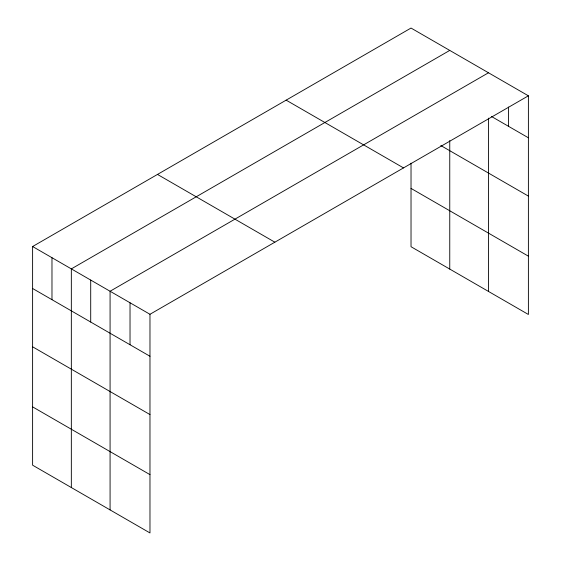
<?xml version="1.0" encoding="UTF-8"?>
<svg xmlns="http://www.w3.org/2000/svg" width="561" height="561" viewBox="0 0 561 561"><rect width="100%" height="100%" fill="white"/><g stroke="black" fill="none" stroke-linecap="round" stroke-linejoin="round"><path stroke-width="0.84" d="M528.392 95.812L149.976 314.286L149.976 532.95L32.608 465.188L32.608 246.524L411.024 28.05L528.392 95.812L528.392 314.476L411.024 246.714L411.024 163.16M449.754 50.413L71.338 268.887L71.338 487.551M488.484 72.776L110.075 291.25L110.075 509.914M491.443 116.457L528.392 137.789M440.813 145.537L528.392 196.098M286.145 100.146L403.513 167.907M411.024 188.405L528.392 256.167M157.487 174.429L274.855 242.191M32.608 246.524L149.976 314.286M32.608 288.501L149.976 356.263M32.608 346.81L149.976 414.572M32.608 406.879L149.976 474.641M508.434 107.032L508.434 126.274M488.484 118.133L488.484 291.44M449.754 140.559L449.754 269.077M130.026 302.765L130.026 344.742M90.707 280.065L90.707 322.042M51.977 257.702L51.977 299.679"/></g></svg>
